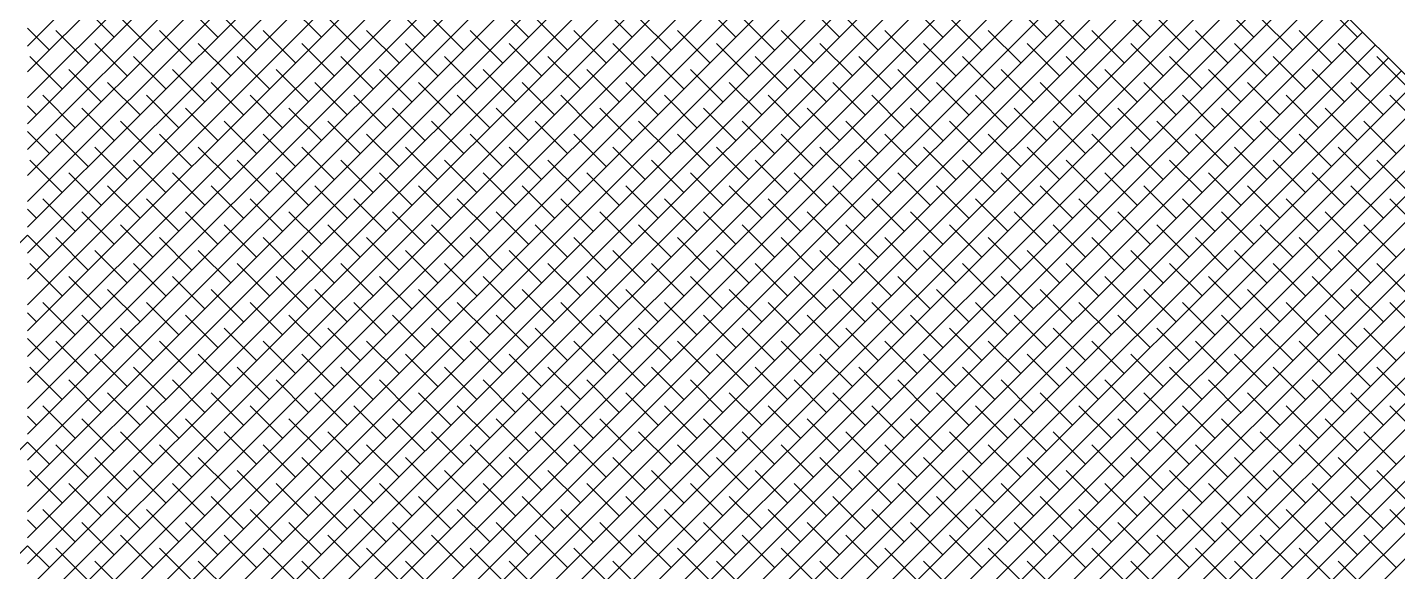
# Model space of a CAD drawing. Extents: x 34 to 831, y 17 to 546.
# Drawn here: x 148.079 to 149.014, y 55.186 to 55.557 of the extents above; entities that cross this region are included whole.
import ezdxf

# ---------------------------------------------------------------- set-up
doc = ezdxf.new("R2010")
doc.units = 0
doc.header["$LTSCALE"] = 8
doc.layers.get('0').update_dxf_attribs({"color": 2, "linetype": 'CONTINUOUS'})
doc.layers.add('OT', color=1, linetype='CONTINUOUS')

msp = doc.modelspace()

# ---------------------------------------------------------------- linework, layer by layer
for p, q in [((148.07864, 55.54467), (148.53901, 56.00505)), ((148.07864, 55.52699), (148.54785, 55.99621)), ((148.07864, 55.50931), (148.55669, 55.98737)), ((148.07864, 55.49164), (148.56553, 55.97853)), ((148.07864, 55.47396), (148.57437, 55.96969)), ((148.07864, 55.45628), (148.58321, 55.96085)), ((148.07864, 55.4386), (148.59205, 55.95201)), ((148.07864, 55.42092), (148.60088, 55.94317)), ((148.07864, 55.40325), (148.60972, 55.93434)), ((148.07864, 55.38557), (148.61856, 55.9255)), ((148.07864, 55.36789), (148.6274, 55.91666)), ((148.07864, 55.35021), (148.63624, 55.90782)), ((148.07864, 55.33254), (148.64508, 55.89898)), ((148.07864, 55.31486), (148.65392, 55.89014)), ((148.07864, 55.29718), (148.66276, 55.8813)), ((148.07864, 55.2795), (148.6716, 55.87246)), ((148.07864, 55.26183), (148.68043, 55.86362)), ((148.07864, 55.24415), (148.68927, 55.85479)), ((148.07864, 55.22647), (148.69811, 55.84595)), ((148.07864, 55.20879), (148.70695, 55.83711)), ((148.07864, 55.19111), (148.71579, 55.82827)), ((148.07864, 55.17344), (148.72463, 55.81943)), ((148.07864, 55.15576), (148.73347, 55.81059)), ((148.07864, 55.13808), (148.74231, 55.80175)), ((148.07864, 55.1204), (148.75114, 55.79291)), ((148.07864, 55.10273), (148.75998, 55.78407)), ((148.07864, 55.08505), (148.76882, 55.77524)), ((148.07864, 55.06737), (148.77766, 55.7664)), ((148.07864, 55.04969), (148.7865, 55.75756)), ((148.07864, 55.03202), (148.79534, 55.74872)), ((148.07864, 55.01434), (148.80418, 55.73988)), ((148.07864, 54.99666), (148.81302, 55.73104)), ((148.07864, 54.97898), (148.82186, 55.7222)), ((148.07864, 54.96131), (148.83069, 55.71336)), ((148.07864, 54.94363), (148.83953, 55.70453)), ((148.07864, 54.92595), (148.84837, 55.69569)), ((148.07864, 54.90827), (148.85721, 55.68685)), ((148.07864, 54.89059), (148.86605, 55.67801)), ((148.07864, 54.87292), (148.87489, 55.66917)), ((148.07864, 54.85524), (148.88373, 55.66033)), ((148.07864, 54.83756), (148.89257, 55.65149)), ((148.07864, 54.81988), (148.9014, 55.64265)), ((148.07864, 54.80221), (148.91024, 55.63381)), ((148.07864, 54.78453), (148.91908, 55.62498)), ((148.07864, 54.76685), (148.92792, 55.61614)), ((148.07864, 54.74917), (148.93676, 55.6073)), ((148.07864, 54.7315), (148.9456, 55.59846)), ((148.07864, 54.71382), (148.95444, 55.58962)), ((148.07864, 54.69614), (148.96328, 55.58078)), ((148.07864, 54.67846), (148.97212, 55.57194)), ((148.13782, 55.55082), (148.11572, 55.57291)), ((148.20853, 55.55082), (148.18643, 55.57291)), ((148.27924, 55.55082), (148.25714, 55.57291)), ((148.34995, 55.55082), (148.32785, 55.57291)), ((148.42066, 55.55082), (148.39856, 55.57291)), ((148.49137, 55.55082), (148.46927, 55.57291)), ((148.56208, 55.55082), (148.53998, 55.57291)), ((148.63279, 55.55082), (148.61069, 55.57291)), ((148.7035, 55.55082), (148.6814, 55.57291)), ((148.77421, 55.55082), (148.75211, 55.57291)), ((148.84492, 55.55082), (148.82283, 55.57291)), ((148.91563, 55.55082), (148.89354, 55.57291)), ((148.98634, 55.55082), (148.96425, 55.57291)), ((148.07864, 54.66078), (148.98095, 55.5631)), ((148.09362, 55.54198), (148.07864, 55.55696)), ((148.16433, 55.54198), (148.14224, 55.56407)), ((148.23504, 55.54198), (148.21295, 55.56407)), ((148.30575, 55.54198), (148.28366, 55.56407)), ((148.37646, 55.54198), (148.35437, 55.56407)), ((148.44717, 55.54198), (148.42508, 55.56407)), ((148.51789, 55.54198), (148.49579, 55.56407)), ((148.5886, 55.54198), (148.5665, 55.56407)), ((148.65931, 55.54198), (148.63721, 55.56407)), ((148.73002, 55.54198), (148.70792, 55.56407)), ((148.80073, 55.54198), (148.77863, 55.56407)), ((148.87144, 55.54198), (148.84934, 55.56407)), ((148.94215, 55.54198), (148.92005, 55.56407)), ((148.07864, 54.64311), (148.98979, 55.55427)), ((148.12014, 55.53314), (148.09804, 55.55524)), ((148.14665, 55.5243), (148.12456, 55.5464)), ((148.19085, 55.53314), (148.16875, 55.55524)), ((148.21737, 55.5243), (148.19527, 55.5464)), ((148.26156, 55.53314), (148.23946, 55.55524)), ((148.28808, 55.5243), (148.26598, 55.5464)), ((148.33227, 55.53314), (148.31017, 55.55524)), ((148.35879, 55.5243), (148.33669, 55.5464)), ((148.40298, 55.53314), (148.38088, 55.55524)), ((148.4295, 55.5243), (148.4074, 55.5464)), ((148.47369, 55.53314), (148.45159, 55.55524)), ((148.50021, 55.5243), (148.47811, 55.5464)), ((148.5444, 55.53314), (148.5223, 55.55524)), ((148.57092, 55.5243), (148.54882, 55.5464)), ((148.61511, 55.53314), (148.59302, 55.55524)), ((148.64163, 55.5243), (148.61953, 55.5464)), ((148.68582, 55.53314), (148.66373, 55.55524)), ((148.71234, 55.5243), (148.69024, 55.5464)), ((148.75653, 55.53314), (148.73444, 55.55524)), ((148.78305, 55.5243), (148.76095, 55.5464)), ((148.82724, 55.53314), (148.80515, 55.55524)), ((148.85376, 55.5243), (148.83166, 55.5464)), ((148.89796, 55.53314), (148.87586, 55.55524)), ((148.92447, 55.5243), (148.90237, 55.5464)), ((148.96867, 55.53314), (148.94657, 55.55524)), ((148.99518, 55.5243), (148.97309, 55.5464)), ((148.07864, 54.62543), (148.99863, 55.54543)), ((148.10246, 55.51546), (148.08036, 55.53756)), ((148.17317, 55.51546), (148.15107, 55.53756)), ((148.24388, 55.51546), (148.22178, 55.53756)), ((148.31459, 55.51546), (148.2925, 55.53756)), ((148.3853, 55.51546), (148.36321, 55.53756)), ((148.45601, 55.51546), (148.43392, 55.53756)), ((148.52672, 55.51546), (148.50463, 55.53756)), ((148.59744, 55.51546), (148.57534, 55.53756)), ((148.66815, 55.51546), (148.64605, 55.53756)), ((148.73886, 55.51546), (148.71676, 55.53756)), ((148.80957, 55.51546), (148.78747, 55.53756)), ((148.88028, 55.51546), (148.85818, 55.53756)), ((148.95099, 55.51546), (148.92889, 55.53756)), ((149.0217, 55.51546), (148.9996, 55.53756)), ((148.07864, 54.60775), (149.00747, 55.53659)), ((148.07864, 54.59007), (149.01631, 55.52775)), ((148.12898, 55.50662), (148.10688, 55.52872)), ((148.19969, 55.50662), (148.17759, 55.52872)), ((148.2704, 55.50662), (148.2483, 55.52872)), ((148.34111, 55.50662), (148.31901, 55.52872)), ((148.41182, 55.50662), (148.38972, 55.52872)), ((148.48253, 55.50662), (148.46043, 55.52872)), ((148.55324, 55.50662), (148.53114, 55.52872)), ((148.62395, 55.50662), (148.60185, 55.52872)), ((148.69466, 55.50662), (148.67257, 55.52872)), ((148.76537, 55.50662), (148.74328, 55.52872)), ((148.83608, 55.50662), (148.81399, 55.52872)), ((148.90679, 55.50662), (148.8847, 55.52872)), ((148.9775, 55.50662), (148.95541, 55.52872)), ((148.07864, 54.5724), (149.02515, 55.51891)), ((148.15549, 55.49778), (148.1334, 55.51988)), ((148.2262, 55.49778), (148.20411, 55.51988)), ((148.29691, 55.49778), (148.27482, 55.51988)), ((148.36763, 55.49778), (148.34553, 55.51988)), ((148.43834, 55.49778), (148.41624, 55.51988)), ((148.50905, 55.49778), (148.48695, 55.51988)), ((148.57976, 55.49778), (148.55766, 55.51988)), ((148.65047, 55.49778), (148.62837, 55.51988)), ((148.72118, 55.49778), (148.69908, 55.51988)), ((148.79189, 55.49778), (148.76979, 55.51988)), ((148.8626, 55.49778), (148.8405, 55.51988)), ((148.93331, 55.49778), (148.91121, 55.51988)), ((149.00402, 55.49778), (148.98192, 55.51988)), ((148.07864, 54.55472), (149.03399, 55.51007)), ((148.1113, 55.48894), (148.0892, 55.51104)), ((148.18201, 55.48894), (148.15991, 55.51104)), ((148.25272, 55.48894), (148.23062, 55.51104)), ((148.32343, 55.48894), (148.30133, 55.51104)), ((148.39414, 55.48894), (148.37204, 55.51104)), ((148.46485, 55.48894), (148.44276, 55.51104)), ((148.53556, 55.48894), (148.51347, 55.51104)), ((148.60627, 55.48894), (148.58418, 55.51104)), ((148.67698, 55.48894), (148.65489, 55.51104)), ((148.7477, 55.48894), (148.7256, 55.51104)), ((148.81841, 55.48894), (148.79631, 55.51104)), ((148.88912, 55.48894), (148.86702, 55.51104)), ((148.95983, 55.48894), (148.93773, 55.51104)), ((149.03054, 55.48894), (149.00844, 55.51104)), ((148.08478, 55.49778), (148.07864, 55.50393)), ((148.07864, 54.53704), (149.04283, 55.50123)), ((148.13782, 55.4801), (148.11572, 55.5022)), ((148.20853, 55.4801), (148.18643, 55.5022)), ((148.27924, 55.4801), (148.25714, 55.5022)), ((148.34995, 55.4801), (148.32785, 55.5022)), ((148.42066, 55.4801), (148.39856, 55.5022)), ((148.49137, 55.4801), (148.46927, 55.5022)), ((148.56208, 55.4801), (148.53998, 55.5022)), ((148.63279, 55.4801), (148.61069, 55.5022)), ((148.7035, 55.4801), (148.6814, 55.5022)), ((148.77421, 55.4801), (148.75211, 55.5022)), ((148.84492, 55.4801), (148.82283, 55.5022)), ((148.91563, 55.4801), (148.89354, 55.5022)), ((148.98634, 55.4801), (148.96425, 55.5022)), ((148.07864, 54.51936), (149.05167, 55.49239)), ((148.16433, 55.47127), (148.14224, 55.49336)), ((148.23504, 55.47127), (148.21295, 55.49336)), ((148.30575, 55.47127), (148.28366, 55.49336)), ((148.37646, 55.47127), (148.35437, 55.49336)), ((148.44717, 55.47127), (148.42508, 55.49336)), ((148.51789, 55.47127), (148.49579, 55.49336)), ((148.5886, 55.47127), (148.5665, 55.49336)), ((148.65931, 55.47127), (148.63721, 55.49336)), ((148.73002, 55.47127), (148.70792, 55.49336)), ((148.80073, 55.47127), (148.77863, 55.49336)), ((148.87144, 55.47127), (148.84934, 55.49336)), ((148.94215, 55.47127), (148.92005, 55.49336)), ((149.01286, 55.47127), (148.99076, 55.49336)), ((148.09362, 55.47127), (148.07864, 55.48625)), ((148.07864, 54.50169), (149.0605, 55.48355)), ((148.12014, 55.46243), (148.09804, 55.48452)), ((148.19085, 55.46243), (148.16875, 55.48452)), ((148.26156, 55.46243), (148.23946, 55.48452)), ((148.33227, 55.46243), (148.31017, 55.48452)), ((148.40298, 55.46243), (148.38088, 55.48452)), ((148.47369, 55.46243), (148.45159, 55.48452)), ((148.5444, 55.46243), (148.5223, 55.48452)), ((148.61511, 55.46243), (148.59302, 55.48452)), ((148.68582, 55.46243), (148.66373, 55.48452)), ((148.75653, 55.46243), (148.73444, 55.48452)), ((148.82724, 55.46243), (148.80515, 55.48452)), ((148.89796, 55.46243), (148.87586, 55.48452)), ((148.96867, 55.46243), (148.94657, 55.48452)), ((148.07864, 54.48401), (149.06934, 55.47472)), ((148.14665, 55.45359), (148.12456, 55.47569)), ((148.21737, 55.45359), (148.19527, 55.47569)), ((148.28808, 55.45359), (148.26598, 55.47569)), ((148.35879, 55.45359), (148.33669, 55.47569)), ((148.4295, 55.45359), (148.4074, 55.47569)), ((148.50021, 55.45359), (148.47811, 55.47569)), ((148.57092, 55.45359), (148.54882, 55.47569)), ((148.64163, 55.45359), (148.61953, 55.47569)), ((148.71234, 55.45359), (148.69024, 55.47569)), ((148.78305, 55.45359), (148.76095, 55.47569)), ((148.85376, 55.45359), (148.83166, 55.47569)), ((148.92447, 55.45359), (148.90237, 55.47569)), ((148.99518, 55.45359), (148.97309, 55.47569)), ((148.07864, 54.46633), (149.07818, 55.46588)), ((148.10246, 55.44475), (148.08036, 55.46685)), ((148.17317, 55.44475), (148.15107, 55.46685)), ((148.24388, 55.44475), (148.22178, 55.46685)), ((148.31459, 55.44475), (148.2925, 55.46685)), ((148.3853, 55.44475), (148.36321, 55.46685)), ((148.45601, 55.44475), (148.43392, 55.46685)), ((148.52672, 55.44475), (148.50463, 55.46685)), ((148.59744, 55.44475), (148.57534, 55.46685)), ((148.66815, 55.44475), (148.64605, 55.46685)), ((148.73886, 55.44475), (148.71676, 55.46685)), ((148.80957, 55.44475), (148.78747, 55.46685)), ((148.88028, 55.44475), (148.85818, 55.46685)), ((148.95099, 55.44475), (148.92889, 55.46685)), ((149.0217, 55.44475), (148.9996, 55.46685)), ((148.09541, 54.46542), (149.08702, 55.45704)), ((148.12898, 55.43591), (148.10688, 55.45801)), ((148.19969, 55.43591), (148.17759, 55.45801)), ((148.2704, 55.43591), (148.2483, 55.45801)), ((148.34111, 55.43591), (148.31901, 55.45801)), ((148.41182, 55.43591), (148.38972, 55.45801)), ((148.48253, 55.43591), (148.46043, 55.45801)), ((148.55324, 55.43591), (148.53114, 55.45801)), ((148.62395, 55.43591), (148.60185, 55.45801)), ((148.69466, 55.43591), (148.67257, 55.45801)), ((148.76537, 55.43591), (148.74328, 55.45801)), ((148.83608, 55.43591), (148.81399, 55.45801)), ((148.90679, 55.43591), (148.8847, 55.45801)), ((148.9775, 55.43591), (148.95541, 55.45801)), ((148.11308, 54.46542), (149.09586, 55.4482)), ((148.15549, 55.42707), (148.1334, 55.44917)), ((148.2262, 55.42707), (148.20411, 55.44917)), ((148.29691, 55.42707), (148.27482, 55.44917)), ((148.36763, 55.42707), (148.34553, 55.44917)), ((148.43834, 55.42707), (148.41624, 55.44917)), ((148.50905, 55.42707), (148.48695, 55.44917)), ((148.57976, 55.42707), (148.55766, 55.44917)), ((148.65047, 55.42707), (148.62837, 55.44917)), ((148.72118, 55.42707), (148.69908, 55.44917)), ((148.79189, 55.42707), (148.76979, 55.44917)), ((148.8626, 55.42707), (148.8405, 55.44917)), ((148.93331, 55.42707), (148.91121, 55.44917)), ((149.00402, 55.42707), (148.98192, 55.44917)), ((148.1113, 55.41823), (148.0892, 55.44033)), ((148.13076, 54.46542), (149.1047, 55.43936)), ((148.18201, 55.41823), (148.15991, 55.44033)), ((148.25272, 55.41823), (148.23062, 55.44033)), ((148.32343, 55.41823), (148.30133, 55.44033)), ((148.39414, 55.41823), (148.37204, 55.44033)), ((148.46485, 55.41823), (148.44276, 55.44033)), ((148.53556, 55.41823), (148.51347, 55.44033)), ((148.60627, 55.41823), (148.58418, 55.44033)), ((148.67698, 55.41823), (148.65489, 55.44033)), ((148.7477, 55.41823), (148.7256, 55.44033)), ((148.81841, 55.41823), (148.79631, 55.44033)), ((148.88912, 55.41823), (148.86702, 55.44033)), ((148.95983, 55.41823), (148.93773, 55.44033)), ((149.03054, 55.41823), (149.00844, 55.44033)), ((148.08478, 55.42707), (148.07864, 55.43322)), ((148.13782, 55.40939), (148.11572, 55.43149)), ((148.14844, 54.46542), (149.11354, 55.43052)), ((148.20853, 55.40939), (148.18643, 55.43149)), ((148.27924, 55.40939), (148.25714, 55.43149)), ((148.34995, 55.40939), (148.32785, 55.43149)), ((148.42066, 55.40939), (148.39856, 55.43149)), ((148.49137, 55.40939), (148.46927, 55.43149)), ((148.56208, 55.40939), (148.53998, 55.43149)), ((148.63279, 55.40939), (148.61069, 55.43149)), ((148.7035, 55.40939), (148.6814, 55.43149)), ((148.77421, 55.40939), (148.75211, 55.43149)), ((148.84492, 55.40939), (148.82283, 55.43149)), ((148.91563, 55.40939), (148.89354, 55.43149)), ((148.98634, 55.40939), (148.96425, 55.43149)), ((148.06365, 55.40056), (148.07864, 55.41554)), ((148.09362, 55.40056), (148.07864, 55.41554)), ((148.16433, 55.40056), (148.14224, 55.42265)), ((148.16612, 54.46542), (149.12238, 55.42168)), ((148.23504, 55.40056), (148.21295, 55.42265)), ((148.30575, 55.40056), (148.28366, 55.42265)), ((148.37646, 55.40056), (148.35437, 55.42265)), ((148.44717, 55.40056), (148.42508, 55.42265)), ((148.51789, 55.40056), (148.49579, 55.42265)), ((148.5886, 55.40056), (148.5665, 55.42265)), ((148.65931, 55.40056), (148.63721, 55.42265)), ((148.73002, 55.40056), (148.70792, 55.42265)), ((148.80073, 55.40056), (148.77863, 55.42265)), ((148.87144, 55.40056), (148.84934, 55.42265)), ((148.94215, 55.40056), (148.92005, 55.42265)), ((149.01286, 55.40056), (148.99076, 55.42265)), ((148.12014, 55.39172), (148.09804, 55.41381)), ((148.19085, 55.39172), (148.16875, 55.41381)), ((148.18379, 54.46542), (149.13121, 55.41284)), ((148.26156, 55.39172), (148.23946, 55.41381)), ((148.33227, 55.39172), (148.31017, 55.41381)), ((148.40298, 55.39172), (148.38088, 55.41381)), ((148.47369, 55.39172), (148.45159, 55.41381)), ((148.5444, 55.39172), (148.5223, 55.41381)), ((148.61511, 55.39172), (148.59302, 55.41381)), ((148.68582, 55.39172), (148.66373, 55.41381)), ((148.75653, 55.39172), (148.73444, 55.41381)), ((148.82724, 55.39172), (148.80515, 55.41381)), ((148.89796, 55.39172), (148.87586, 55.41381)), ((148.96867, 55.39172), (148.94657, 55.41381)), ((148.14665, 55.38288), (148.12456, 55.40497)), ((148.21737, 55.38288), (148.19527, 55.40497)), ((148.20147, 54.46542), (149.14005, 55.404)), ((148.28808, 55.38288), (148.26598, 55.40497)), ((148.35879, 55.38288), (148.33669, 55.40497)), ((148.4295, 55.38288), (148.4074, 55.40497)), ((148.50021, 55.38288), (148.47811, 55.40497)), ((148.57092, 55.38288), (148.54882, 55.40497)), ((148.64163, 55.38288), (148.61953, 55.40497)), ((148.71234, 55.38288), (148.69024, 55.40497)), ((148.78305, 55.38288), (148.76095, 55.40497)), ((148.85376, 55.38288), (148.83166, 55.40497)), ((148.92447, 55.38288), (148.90237, 55.40497)), ((148.99518, 55.38288), (148.97309, 55.40497)), ((148.10246, 55.37404), (148.08036, 55.39614)), ((148.12898, 55.3652), (148.10688, 55.3873)), ((148.17317, 55.37404), (148.15107, 55.39614)), ((148.19969, 55.3652), (148.17759, 55.3873)), ((148.21915, 54.46542), (149.14889, 55.39517)), ((148.24388, 55.37404), (148.22178, 55.39614)), ((148.2704, 55.3652), (148.2483, 55.3873)), ((148.31459, 55.37404), (148.2925, 55.39614)), ((148.34111, 55.3652), (148.31901, 55.3873)), ((148.3853, 55.37404), (148.36321, 55.39614)), ((148.41182, 55.3652), (148.38972, 55.3873)), ((148.45601, 55.37404), (148.43392, 55.39614)), ((148.48253, 55.3652), (148.46043, 55.3873)), ((148.52672, 55.37404), (148.50463, 55.39614)), ((148.55324, 55.3652), (148.53114, 55.3873)), ((148.59744, 55.37404), (148.57534, 55.39614)), ((148.62395, 55.3652), (148.60185, 55.3873)), ((148.66815, 55.37404), (148.64605, 55.39614)), ((148.69466, 55.3652), (148.67257, 55.3873)), ((148.73886, 55.37404), (148.71676, 55.39614)), ((148.76537, 55.3652), (148.74328, 55.3873)), ((148.80957, 55.37404), (148.78747, 55.39614)), ((148.83608, 55.3652), (148.81399, 55.3873)), ((148.88028, 55.37404), (148.85818, 55.39614)), ((148.90679, 55.3652), (148.8847, 55.3873)), ((148.95099, 55.37404), (148.92889, 55.39614)), ((148.9775, 55.3652), (148.95541, 55.3873)), ((149.0217, 55.37404), (148.9996, 55.39614)), ((148.15549, 55.35636), (148.1334, 55.37846)), ((148.2262, 55.35636), (148.20411, 55.37846)), ((148.23683, 54.46542), (149.15773, 55.38633)), ((148.29691, 55.35636), (148.27482, 55.37846)), ((148.36763, 55.35636), (148.34553, 55.37846)), ((148.43834, 55.35636), (148.41624, 55.37846)), ((148.50905, 55.35636), (148.48695, 55.37846)), ((148.57976, 55.35636), (148.55766, 55.37846)), ((148.65047, 55.35636), (148.62837, 55.37846)), ((148.72118, 55.35636), (148.69908, 55.37846)), ((148.79189, 55.35636), (148.76979, 55.37846)), ((148.8626, 55.35636), (148.8405, 55.37846)), ((148.93331, 55.35636), (148.91121, 55.37846)), ((149.00402, 55.35636), (148.98192, 55.37846)), ((148.1113, 55.34752), (148.0892, 55.36962)), ((148.18201, 55.34752), (148.15991, 55.36962)), ((148.25272, 55.34752), (148.23062, 55.36962)), ((148.2545, 54.46542), (149.16657, 55.37749)), ((148.27218, 54.46542), (149.17541, 55.36865)), ((148.32343, 55.34752), (148.30133, 55.36962)), ((148.39414, 55.34752), (148.37204, 55.36962)), ((148.46485, 55.34752), (148.44276, 55.36962)), ((148.53556, 55.34752), (148.51347, 55.36962)), ((148.60627, 55.34752), (148.58418, 55.36962)), ((148.67698, 55.34752), (148.65489, 55.36962)), ((148.7477, 55.34752), (148.7256, 55.36962)), ((148.81841, 55.34752), (148.79631, 55.36962)), ((148.88912, 55.34752), (148.86702, 55.36962)), ((148.95983, 55.34752), (148.93773, 55.36962)), ((149.03054, 55.34752), (149.00844, 55.36962)), ((148.08478, 55.35636), (148.07864, 55.36251)), ((148.13782, 55.33868), (148.11572, 55.36078)), ((148.20853, 55.33868), (148.18643, 55.36078)), ((148.27924, 55.33868), (148.25714, 55.36078)), ((148.28986, 54.46542), (149.18425, 55.35981)), ((148.34995, 55.33868), (148.32785, 55.36078)), ((148.42066, 55.33868), (148.39856, 55.36078)), ((148.49137, 55.33868), (148.46927, 55.36078)), ((148.56208, 55.33868), (148.53998, 55.36078)), ((148.63279, 55.33868), (148.61069, 55.36078)), ((148.7035, 55.33868), (148.6814, 55.36078)), ((148.77421, 55.33868), (148.75211, 55.36078)), ((148.84492, 55.33868), (148.82283, 55.36078)), ((148.91563, 55.33868), (148.89354, 55.36078)), ((148.98634, 55.33868), (148.96425, 55.36078)), ((148.16433, 55.32984), (148.14224, 55.35194)), ((148.23504, 55.32984), (148.21295, 55.35194)), ((148.30575, 55.32984), (148.28366, 55.35194)), ((148.37646, 55.32984), (148.35437, 55.35194)), ((148.44717, 55.32984), (148.42508, 55.35194)), ((148.51789, 55.32984), (148.49579, 55.35194)), ((148.5886, 55.32984), (148.5665, 55.35194)), ((148.65931, 55.32984), (148.63721, 55.35194)), ((148.73002, 55.32984), (148.70792, 55.35194)), ((148.80073, 55.32984), (148.77863, 55.35194)), ((148.87144, 55.32984), (148.84934, 55.35194)), ((148.94215, 55.32984), (148.92005, 55.35194)), ((149.01286, 55.32984), (148.99076, 55.35194)), ((148.09362, 55.32984), (148.07864, 55.34483)), ((148.12014, 55.32101), (148.09804, 55.3431)), ((148.19085, 55.32101), (148.16875, 55.3431)), ((148.26156, 55.32101), (148.23946, 55.3431)), ((148.33227, 55.32101), (148.31017, 55.3431)), ((148.40298, 55.32101), (148.38088, 55.3431)), ((148.47369, 55.32101), (148.45159, 55.3431)), ((148.5444, 55.32101), (148.5223, 55.3431)), ((148.61511, 55.32101), (148.59302, 55.3431)), ((148.68582, 55.32101), (148.66373, 55.3431)), ((148.75653, 55.32101), (148.73444, 55.3431)), ((148.82724, 55.32101), (148.80515, 55.3431)), ((148.89796, 55.32101), (148.87586, 55.3431)), ((148.96867, 55.32101), (148.94657, 55.3431)), ((148.14665, 55.31217), (148.12456, 55.33426)), ((148.21737, 55.31217), (148.19527, 55.33426)), ((148.28808, 55.31217), (148.26598, 55.33426)), ((148.35879, 55.31217), (148.33669, 55.33426)), ((148.4295, 55.31217), (148.4074, 55.33426)), ((148.50021, 55.31217), (148.47811, 55.33426)), ((148.57092, 55.31217), (148.54882, 55.33426)), ((148.64163, 55.31217), (148.61953, 55.33426)), ((148.71234, 55.31217), (148.69024, 55.33426)), ((148.78305, 55.31217), (148.76095, 55.33426)), ((148.85376, 55.31217), (148.83166, 55.33426)), ((148.92447, 55.31217), (148.90237, 55.33426)), ((148.99518, 55.31217), (148.97309, 55.33426)), ((148.10246, 55.30333), (148.08036, 55.32543)), ((148.17317, 55.30333), (148.15107, 55.32543)), ((148.24388, 55.30333), (148.22178, 55.32543)), ((148.31459, 55.30333), (148.2925, 55.32543)), ((148.3853, 55.30333), (148.36321, 55.32543)), ((148.45601, 55.30333), (148.43392, 55.32543)), ((148.52672, 55.30333), (148.50463, 55.32543)), ((148.59744, 55.30333), (148.57534, 55.32543)), ((148.66815, 55.30333), (148.64605, 55.32543)), ((148.73886, 55.30333), (148.71676, 55.32543)), ((148.80957, 55.30333), (148.78747, 55.32543)), ((148.88028, 55.30333), (148.85818, 55.32543)), ((148.95099, 55.30333), (148.92889, 55.32543)), ((149.0217, 55.30333), (148.9996, 55.32543)), ((148.12898, 55.29449), (148.10688, 55.31659)), ((148.19969, 55.29449), (148.17759, 55.31659)), ((148.2704, 55.29449), (148.2483, 55.31659)), ((148.34111, 55.29449), (148.31901, 55.31659)), ((148.41182, 55.29449), (148.38972, 55.31659)), ((148.48253, 55.29449), (148.46043, 55.31659)), ((148.55324, 55.29449), (148.53114, 55.31659)), ((148.62395, 55.29449), (148.60185, 55.31659)), ((148.69466, 55.29449), (148.67257, 55.31659)), ((148.76537, 55.29449), (148.74328, 55.31659)), ((148.83608, 55.29449), (148.81399, 55.31659)), ((148.90679, 55.29449), (148.8847, 55.31659)), ((148.9775, 55.29449), (148.95541, 55.31659)), ((148.15549, 55.28565), (148.1334, 55.30775)), ((148.2262, 55.28565), (148.20411, 55.30775)), ((148.29691, 55.28565), (148.27482, 55.30775)), ((148.36763, 55.28565), (148.34553, 55.30775)), ((148.43834, 55.28565), (148.41624, 55.30775)), ((148.50905, 55.28565), (148.48695, 55.30775)), ((148.57976, 55.28565), (148.55766, 55.30775)), ((148.65047, 55.28565), (148.62837, 55.30775)), ((148.72118, 55.28565), (148.69908, 55.30775)), ((148.79189, 55.28565), (148.76979, 55.30775)), ((148.8626, 55.28565), (148.8405, 55.30775)), ((148.93331, 55.28565), (148.91121, 55.30775)), ((149.00402, 55.28565), (148.98192, 55.30775)), ((148.1113, 55.27681), (148.0892, 55.29891)), ((148.18201, 55.27681), (148.15991, 55.29891)), ((148.25272, 55.27681), (148.23062, 55.29891)), ((148.32343, 55.27681), (148.30133, 55.29891)), ((148.39414, 55.27681), (148.37204, 55.29891)), ((148.46485, 55.27681), (148.44276, 55.29891)), ((148.53556, 55.27681), (148.51347, 55.29891)), ((148.60627, 55.27681), (148.58418, 55.29891)), ((148.67698, 55.27681), (148.65489, 55.29891)), ((148.7477, 55.27681), (148.7256, 55.29891)), ((148.81841, 55.27681), (148.79631, 55.29891)), ((148.88912, 55.27681), (148.86702, 55.29891)), ((148.95983, 55.27681), (148.93773, 55.29891)), ((149.03054, 55.27681), (149.00844, 55.29891)), ((148.08478, 55.28565), (148.07864, 55.2918)), ((148.13782, 55.26797), (148.11572, 55.29007)), ((148.20853, 55.26797), (148.18643, 55.29007)), ((148.27924, 55.26797), (148.25714, 55.29007)), ((148.34995, 55.26797), (148.32785, 55.29007)), ((148.42066, 55.26797), (148.39856, 55.29007)), ((148.49137, 55.26797), (148.46927, 55.29007)), ((148.56208, 55.26797), (148.53998, 55.29007)), ((148.63279, 55.26797), (148.61069, 55.29007)), ((148.7035, 55.26797), (148.6814, 55.29007)), ((148.77421, 55.26797), (148.75211, 55.29007)), ((148.84492, 55.26797), (148.82283, 55.29007)), ((148.91563, 55.26797), (148.89354, 55.29007)), ((148.98634, 55.26797), (148.96425, 55.29007)), ((148.16433, 55.25913), (148.14224, 55.28123)), ((148.23504, 55.25913), (148.21295, 55.28123)), ((148.30575, 55.25913), (148.28366, 55.28123)), ((148.37646, 55.25913), (148.35437, 55.28123)), ((148.44717, 55.25913), (148.42508, 55.28123)), ((148.51789, 55.25913), (148.49579, 55.28123)), ((148.5886, 55.25913), (148.5665, 55.28123)), ((148.65931, 55.25913), (148.63721, 55.28123)), ((148.73002, 55.25913), (148.70792, 55.28123)), ((148.80073, 55.25913), (148.77863, 55.28123)), ((148.87144, 55.25913), (148.84934, 55.28123)), ((148.94215, 55.25913), (148.92005, 55.28123)), ((149.01286, 55.25913), (148.99076, 55.28123)), ((148.06365, 55.25913), (148.07864, 55.27412)), ((148.09362, 55.25913), (148.07864, 55.27412)), ((148.12014, 55.2503), (148.09804, 55.27239)), ((148.19085, 55.2503), (148.16875, 55.27239)), ((148.26156, 55.2503), (148.23946, 55.27239)), ((148.33227, 55.2503), (148.31017, 55.27239)), ((148.40298, 55.2503), (148.38088, 55.27239)), ((148.47369, 55.2503), (148.45159, 55.27239)), ((148.5444, 55.2503), (148.5223, 55.27239)), ((148.61511, 55.2503), (148.59302, 55.27239)), ((148.68582, 55.2503), (148.66373, 55.27239)), ((148.75653, 55.2503), (148.73444, 55.27239)), ((148.82724, 55.2503), (148.80515, 55.27239)), ((148.89796, 55.2503), (148.87586, 55.27239)), ((148.96867, 55.2503), (148.94657, 55.27239)), ((148.14665, 55.24146), (148.12456, 55.26355)), ((148.21737, 55.24146), (148.19527, 55.26355)), ((148.28808, 55.24146), (148.26598, 55.26355)), ((148.35879, 55.24146), (148.33669, 55.26355)), ((148.4295, 55.24146), (148.4074, 55.26355)), ((148.50021, 55.24146), (148.47811, 55.26355)), ((148.57092, 55.24146), (148.54882, 55.26355)), ((148.64163, 55.24146), (148.61953, 55.26355)), ((148.71234, 55.24146), (148.69024, 55.26355)), ((148.78305, 55.24146), (148.76095, 55.26355)), ((148.85376, 55.24146), (148.83166, 55.26355)), ((148.92447, 55.24146), (148.90237, 55.26355)), ((148.99518, 55.24146), (148.97309, 55.26355)), ((148.10246, 55.23262), (148.08036, 55.25471)), ((148.17317, 55.23262), (148.15107, 55.25471)), ((148.24388, 55.23262), (148.22178, 55.25471)), ((148.31459, 55.23262), (148.2925, 55.25471)), ((148.3853, 55.23262), (148.36321, 55.25471)), ((148.45601, 55.23262), (148.43392, 55.25471)), ((148.52672, 55.23262), (148.50463, 55.25471)), ((148.59744, 55.23262), (148.57534, 55.25471)), ((148.66815, 55.23262), (148.64605, 55.25471)), ((148.73886, 55.23262), (148.71676, 55.25471)), ((148.80957, 55.23262), (148.78747, 55.25471)), ((148.88028, 55.23262), (148.85818, 55.25471)), ((148.95099, 55.23262), (148.92889, 55.25471)), ((149.0217, 55.23262), (148.9996, 55.25471)), ((148.12898, 55.22378), (148.10688, 55.24588)), ((148.19969, 55.22378), (148.17759, 55.24588)), ((148.2704, 55.22378), (148.2483, 55.24588)), ((148.34111, 55.22378), (148.31901, 55.24588)), ((148.41182, 55.22378), (148.38972, 55.24588)), ((148.48253, 55.22378), (148.46043, 55.24588)), ((148.55324, 55.22378), (148.53114, 55.24588)), ((148.62395, 55.22378), (148.60185, 55.24588)), ((148.69466, 55.22378), (148.67257, 55.24588)), ((148.76537, 55.22378), (148.74328, 55.24588)), ((148.83608, 55.22378), (148.81399, 55.24588)), ((148.90679, 55.22378), (148.8847, 55.24588)), ((148.9775, 55.22378), (148.95541, 55.24588)), ((148.1113, 55.2061), (148.0892, 55.2282)), ((148.15549, 55.21494), (148.1334, 55.23704)), ((148.18201, 55.2061), (148.15991, 55.2282)), ((148.2262, 55.21494), (148.20411, 55.23704)), ((148.25272, 55.2061), (148.23062, 55.2282)), ((148.29691, 55.21494), (148.27482, 55.23704)), ((148.32343, 55.2061), (148.30133, 55.2282)), ((148.36763, 55.21494), (148.34553, 55.23704)), ((148.39414, 55.2061), (148.37204, 55.2282)), ((148.43834, 55.21494), (148.41624, 55.23704)), ((148.46485, 55.2061), (148.44276, 55.2282)), ((148.50905, 55.21494), (148.48695, 55.23704)), ((148.53556, 55.2061), (148.51347, 55.2282)), ((148.57976, 55.21494), (148.55766, 55.23704)), ((148.60627, 55.2061), (148.58418, 55.2282)), ((148.65047, 55.21494), (148.62837, 55.23704)), ((148.67698, 55.2061), (148.65489, 55.2282)), ((148.72118, 55.21494), (148.69908, 55.23704)), ((148.7477, 55.2061), (148.7256, 55.2282)), ((148.79189, 55.21494), (148.76979, 55.23704)), ((148.81841, 55.2061), (148.79631, 55.2282)), ((148.8626, 55.21494), (148.8405, 55.23704)), ((148.88912, 55.2061), (148.86702, 55.2282)), ((148.93331, 55.21494), (148.91121, 55.23704)), ((148.95983, 55.2061), (148.93773, 55.2282)), ((149.00402, 55.21494), (148.98192, 55.23704)), ((149.03054, 55.2061), (149.00844, 55.2282)), ((148.08478, 55.21494), (148.07864, 55.22109)), ((148.13782, 55.19726), (148.11572, 55.21936)), ((148.20853, 55.19726), (148.18643, 55.21936)), ((148.27924, 55.19726), (148.25714, 55.21936)), ((148.34995, 55.19726), (148.32785, 55.21936)), ((148.42066, 55.19726), (148.39856, 55.21936)), ((148.49137, 55.19726), (148.46927, 55.21936)), ((148.56208, 55.19726), (148.53998, 55.21936)), ((148.63279, 55.19726), (148.61069, 55.21936)), ((148.7035, 55.19726), (148.6814, 55.21936)), ((148.77421, 55.19726), (148.75211, 55.21936)), ((148.84492, 55.19726), (148.82283, 55.21936)), ((148.91563, 55.19726), (148.89354, 55.21936)), ((148.98634, 55.19726), (148.96425, 55.21936)), ((148.16433, 55.18842), (148.14224, 55.21052)), ((148.23504, 55.18842), (148.21295, 55.21052)), ((148.30575, 55.18842), (148.28366, 55.21052)), ((148.37646, 55.18842), (148.35437, 55.21052)), ((148.44717, 55.18842), (148.42508, 55.21052)), ((148.51789, 55.18842), (148.49579, 55.21052)), ((148.5886, 55.18842), (148.5665, 55.21052)), ((148.65931, 55.18842), (148.63721, 55.21052)), ((148.73002, 55.18842), (148.70792, 55.21052)), ((148.80073, 55.18842), (148.77863, 55.21052)), ((148.87144, 55.18842), (148.84934, 55.21052)), ((148.94215, 55.18842), (148.92005, 55.21052)), ((149.01286, 55.18842), (148.99076, 55.21052)), ((148.06365, 55.18842), (148.07864, 55.20341)), ((148.09362, 55.18842), (148.07864, 55.20341)), ((148.12014, 55.17958), (148.09804, 55.20168)), ((148.19085, 55.17958), (148.16875, 55.20168)), ((148.26156, 55.17958), (148.23946, 55.20168)), ((148.33227, 55.17958), (148.31017, 55.20168)), ((148.40298, 55.17958), (148.38088, 55.20168)), ((148.47369, 55.17958), (148.45159, 55.20168)), ((148.5444, 55.17958), (148.5223, 55.20168)), ((148.61511, 55.17958), (148.59302, 55.20168)), ((148.68582, 55.17958), (148.66373, 55.20168)), ((148.75653, 55.17958), (148.73444, 55.20168)), ((148.82724, 55.17958), (148.80515, 55.20168)), ((148.89796, 55.17958), (148.87586, 55.20168)), ((148.96867, 55.17958), (148.94657, 55.20168)), ((148.14665, 55.17075), (148.12456, 55.19284)), ((148.21737, 55.17075), (148.19527, 55.19284)), ((148.28808, 55.17075), (148.26598, 55.19284)), ((148.35879, 55.17075), (148.33669, 55.19284)), ((148.4295, 55.17075), (148.4074, 55.19284)), ((148.50021, 55.17075), (148.47811, 55.19284)), ((148.57092, 55.17075), (148.54882, 55.19284)), ((148.64163, 55.17075), (148.61953, 55.19284)), ((148.71234, 55.17075), (148.69024, 55.19284)), ((148.78305, 55.17075), (148.76095, 55.19284)), ((148.85376, 55.17075), (148.83166, 55.19284)), ((148.92447, 55.17075), (148.90237, 55.19284)), ((148.99518, 55.17075), (148.97309, 55.19284))]:
    msp.add_line(p, q)
at = {"layer": 'OT'}
msp.add_line((148.07864, 56.46542), (150.07864, 54.46542), dxfattribs=at)

doc.saveas('drawing.dxf')
